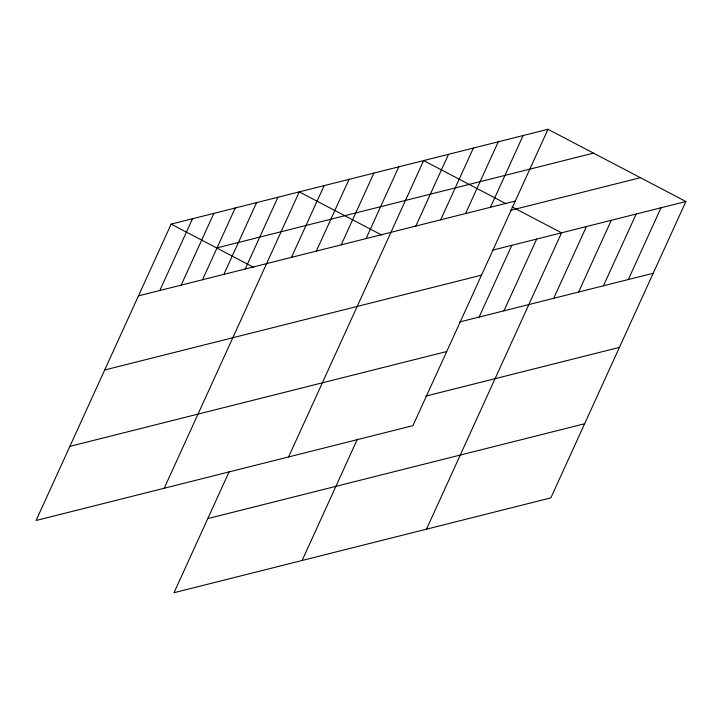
<?xml version="1.0" encoding="UTF-8"?>
<svg xmlns="http://www.w3.org/2000/svg" width="722" height="722" viewBox="0 0 722 722"><rect width="100%" height="100%" fill="white"/><g stroke="black" fill="none" stroke-linecap="round" stroke-linejoin="round"><path stroke-width="1.08" d="M547.998 129.283L171.159 224.118L36.1 520.481L412.939 425.646L547.998 129.283L685.9 201.519L550.841 497.882L174.002 592.717L229.307 471.367M159.815 290.488L192.512 218.739M181.177 285.118L213.865 213.369M202.53 279.739L235.228 207.99M223.883 274.369L256.581 202.62M245.236 268.99L277.934 197.25M164.228 488.234L299.287 191.871L381.703 235.047M291.462 257.357L324.16 185.617M316.335 251.103L349.033 179.354M341.208 244.839L373.897 173.1M366.072 238.585L398.77 166.836M288.583 456.945L423.643 160.573L506.059 203.748M415.818 226.067L448.515 154.318M440.691 219.804L473.388 148.055M302.121 560.471L357.426 439.12M465.564 213.55L498.261 141.801M490.437 207.286L523.125 135.537M479.101 317.075L511.799 245.336M503.974 310.821L536.672 239.072M426.485 529.181L561.545 232.818L512.042 206.889M553.72 298.303L586.417 226.555M578.593 292.04L611.281 220.3M603.457 285.786L636.154 214.037M628.33 279.522L661.027 207.783M216.663 247.953L593.511 153.118M138.462 295.867L515.3 201.032M510.625 210.337L640.396 177.684M492.332 250.236L685.9 201.519M104.681 369.989L481.52 275.154M459.634 321.976L653.202 273.268M69.881 446.358L446.719 351.524M425.863 396.098L619.422 347.39M207.783 518.595L584.621 423.76M171.159 224.118L253.575 267.293"/></g></svg>
